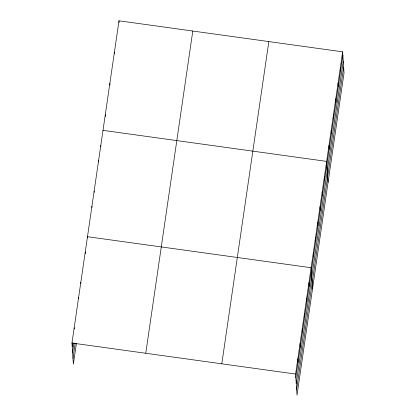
<?xml version="1.0" encoding="UTF-8"?>
<svg xmlns="http://www.w3.org/2000/svg" width="416" height="416" viewBox="0 0 416 416"><rect width="100%" height="100%" fill="white"/><g stroke="black" fill="none" stroke-linecap="round" stroke-linejoin="round"><path stroke-width="0.62" d="M76.414 343.283L73.367 364.172L71.963 343.028L118.997 20.8L342.633 51.828L344.037 72.972L297.003 395.2L295.599 374.057L342.633 51.828M72.202 346.627L72.753 342.831M72.587 352.414L73.97 342.924M72.982 358.384L75.197 343.19M145.761 353.267L192.795 31.039M221.801 363.818L268.835 41.59M295.838 377.655L342.872 55.427M296.223 383.443L343.257 61.214M296.624 389.412L343.652 67.184M103.002 130.359L326.643 161.387L328.047 182.53M71.963 343.028L295.599 374.057M340.35 67.48L340.59 71.079M338.068 83.132L338.307 86.731M335.78 98.779L336.019 102.378M333.497 114.431L333.736 118.03M331.214 130.083L331.453 133.682M328.926 145.735L329.165 149.334M324.428 176.576L324.667 180.175M322.208 191.766L322.447 195.364M319.992 206.96L320.232 210.558M317.772 222.149L318.011 225.748M315.557 237.338L315.796 240.937M313.342 252.533L313.581 256.131M312.525 288.865L311.121 267.722L87.48 236.694L87.563 237.895M308.906 282.911L309.145 286.51M306.686 298.1L306.925 301.699M304.47 313.295L304.71 316.893M302.255 328.484L302.494 332.082M300.035 343.673L300.274 347.272M297.82 358.868L298.059 362.466M118.997 20.8L119.111 22.599M114.426 52.104L114.546 53.903M109.855 83.403L109.975 85.202M105.29 114.707L105.409 116.506M100.786 145.548L100.864 146.749M98.566 160.737L98.649 161.938M94.136 191.121L94.214 192.322M91.915 206.31L91.998 207.511M85.264 251.883L85.384 253.682M80.829 282.266L80.912 283.462M78.614 297.456L78.692 298.657M74.178 327.839L74.256 329.035"/></g></svg>
